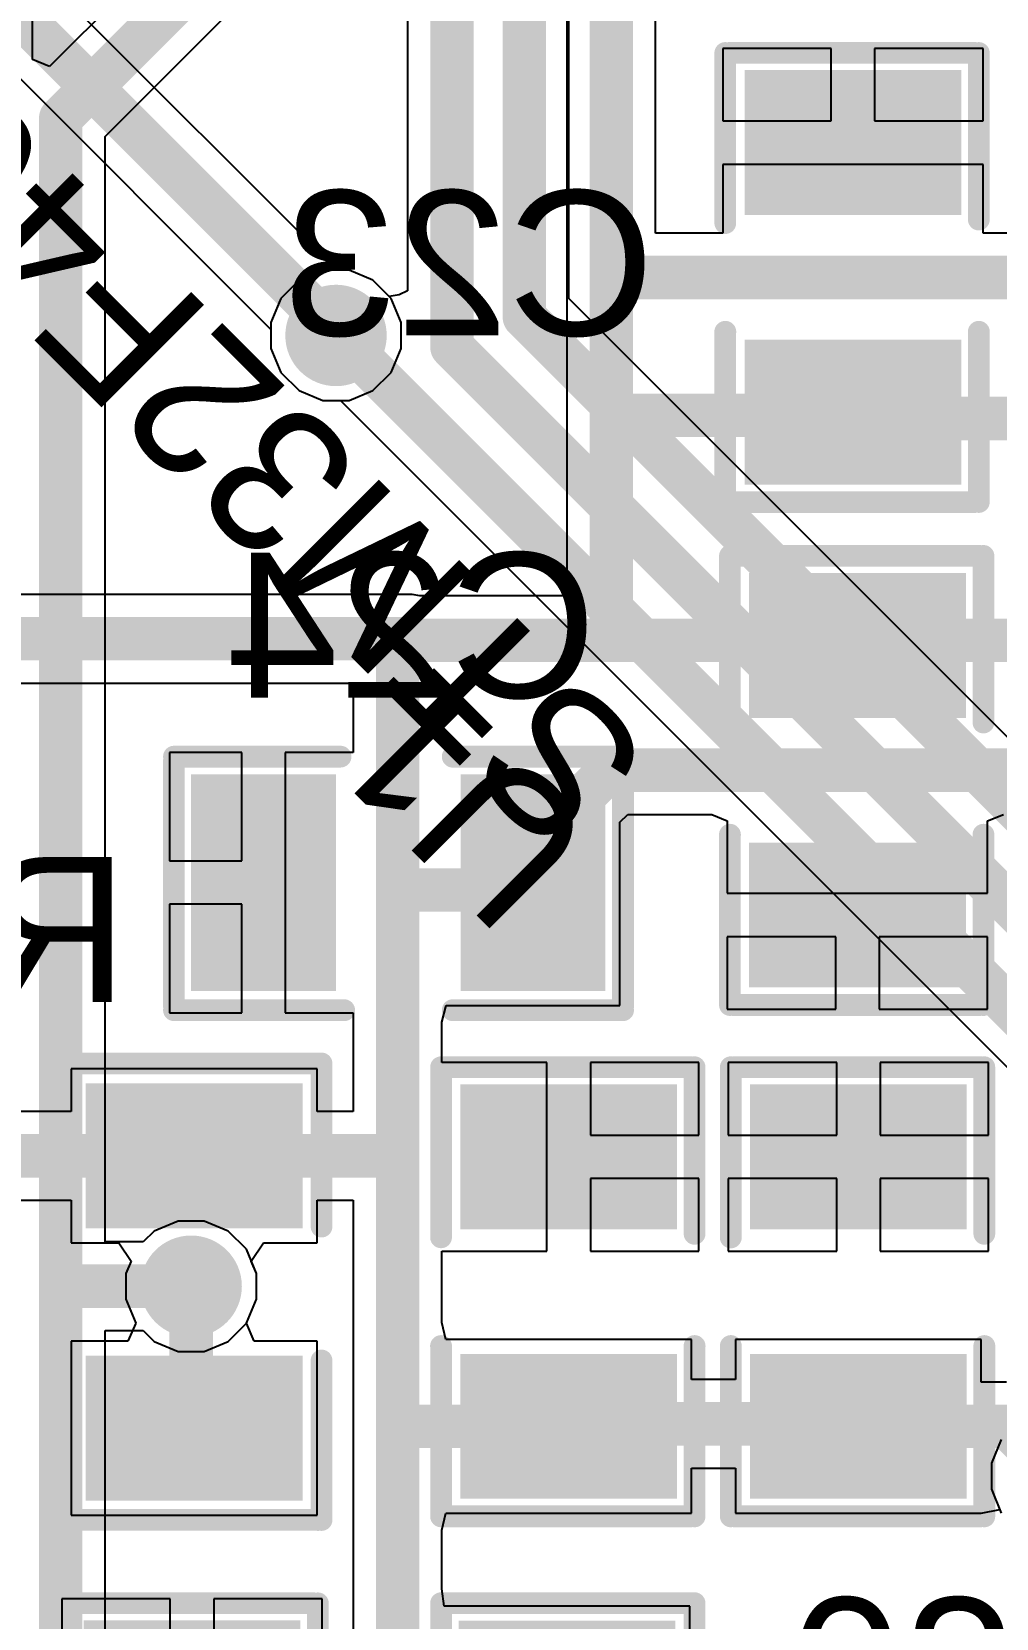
# Model space of a CAD drawing. Header units: millimetres. Extents: x 95 to 305, y 96 to 295.
# Drawn here: x 196.8 to 203.46, y 139.25 to 150.2 of the extents above; entities that cross this region are included whole.
import ezdxf

# ---------------------------------------------------------------- set-up
doc = ezdxf.new("R2010")
doc.units = ezdxf.units.MM
for name, color, linetype in [('BottomLayer', 5, 'Continuous'), ('BottomOverlay', 54, 'Continuous'), ('BottomPaste', 16, 'Continuous'), ('BottomSolder', 6, 'Continuous'), ('Mechanical9', 56, 'Continuous'), ('TopLayer', 1, 'Continuous'), ('TopSolder', 216, 'Continuous'), ('ViaHoleLayer', 16, 'Continuous')]:
    doc.layers.add(name, color=color, linetype=linetype)
doc.styles.add('Arial', font='arial.ttf', dxfattribs={"height": 0.2})

# ---------------------------------------------------------------- blocks, each defined once
blk = doc.blocks.new('RES0805_B_2')
at = {"layer": 'BottomLayer'}
for points in [[(-1.388, 0.719), (-0.488, 0.719), (-0.488, -0.678), (-1.388, -0.678)], [(0.492, 0.719), (1.392, 0.719), (1.392, -0.678), (0.492, -0.678)]]:
    blk.add_hatch(color=5, dxfattribs=at).paths.add_polyline_path(points)
at = {"layer": 'BottomPaste'}
for points in [[(-1.388, 0.719), (-0.488, 0.719), (-0.488, -0.678), (-1.388, -0.678)], [(0.492, 0.719), (1.392, 0.719), (1.392, -0.678), (0.492, -0.678)]]:
    blk.add_hatch(color=16, dxfattribs=at).paths.add_polyline_path(points)
at = {"layer": 'BottomSolder'}
for points in [[(-1.438, 0.769), (-0.438, 0.769), (-0.438, -0.728), (-1.438, -0.728)], [(0.442, 0.769), (1.442, 0.769), (1.442, -0.728), (0.442, -0.728)]]:
    blk.add_hatch(color=6, dxfattribs=at).paths.add_polyline_path(points)
at = {"layer": 'BottomOverlay', "const_width": 0.15}
for points in [[(-0.45, 0.9), (-1.575, 0.9)], [(-1.575, -0.825), (-1.575, 0.875)], [(1.575, 0.9), (0.475, 0.9)], [(1.575, -0.825), (1.575, 0.875)], [(-1.575, -0.85), (-0.475, -0.85)], [(0.475, -0.85), (1.575, -0.85)]]:
    blk.add_lwpolyline(points, dxfattribs=at)
at = {"layer": 'BottomOverlay', "const_width": 0.075}
for points in [[(-1.613, 0.9, 1), (-1.538, 0.9, 1)], [(-1.613, 0.875, 1), (-1.538, 0.875, 1)], [(-0.487, 0.9, 1), (-0.412, 0.9, 1)], [(0.437, 0.9, 1), (0.512, 0.9, 1)], [(1.538, 0.9, 1), (1.613, 0.9, 1)], [(1.538, 0.875, 1), (1.613, 0.875, 1)], [(-1.613, -0.825, 1), (-1.538, -0.825, 1)], [(1.538, -0.825, 1), (1.613, -0.825, 1)], [(-1.613, -0.85, 1), (-1.538, -0.85, 1)], [(-0.513, -0.85, 1), (-0.437, -0.85, 1)], [(0.437, -0.85, 1), (0.512, -0.85, 1)], [(1.538, -0.85, 1), (1.613, -0.85, 1)]]:
    blk.add_lwpolyline(points, format="xyb", close=True, dxfattribs=at)
blk = doc.blocks.new('LQFP100_66')
at = {"layer": 'Mechanical9'}
for s, p in [('U1', (-1.2, 0.155)), ('STM32F407VGT6', (-1.08, -0.495))]:
    blk.add_text(s, height=1, dxfattribs=at).set_placement(p)
blk = doc.blocks.new('CAP0805_B_169')
at = {"layer": 'BottomLayer'}
for points in [[(-1.379, 0.693), (-0.479, 0.693), (-0.479, -0.704), (-1.379, -0.704)], [(0.481, 0.693), (1.381, 0.693), (1.381, -0.704), (0.481, -0.704)]]:
    blk.add_hatch(color=5, dxfattribs=at).paths.add_polyline_path(points)
at = {"layer": 'BottomPaste'}
for points in [[(-1.379, 0.693), (-0.479, 0.693), (-0.479, -0.704), (-1.379, -0.704)], [(0.481, 0.693), (1.381, 0.693), (1.381, -0.704), (0.481, -0.704)]]:
    blk.add_hatch(color=16, dxfattribs=at).paths.add_polyline_path(points)
at = {"layer": 'BottomSolder'}
for points in [[(-1.429, 0.743), (-0.429, 0.743), (-0.429, -0.754), (-1.429, -0.754)], [(0.431, 0.743), (1.431, 0.743), (1.431, -0.754), (0.431, -0.754)]]:
    blk.add_hatch(color=6, dxfattribs=at).paths.add_polyline_path(points)
at = {"layer": 'BottomOverlay', "const_width": 0.15}
for points in [[(-1.55, 0.875), (-0.375, 0.875)], [(-1.55, 0.85), (-1.55, -0.85)], [(0.375, 0.875), (1.55, 0.875)], [(1.55, 0.85), (1.55, -0.85)], [(-1.55, -0.875), (-0.375, -0.875)], [(0.4, -0.875), (1.55, -0.875)]]:
    blk.add_lwpolyline(points, dxfattribs=at)
at = {"layer": 'BottomOverlay', "const_width": 0.075}
for points in [[(-1.588, 0.875, 1), (-1.513, 0.875, 1)], [(-1.588, 0.85, 1), (-1.513, 0.85, 1)], [(-0.413, 0.875, 1), (-0.337, 0.875, 1)], [(0.337, 0.875, 1), (0.413, 0.875, 1)], [(1.512, 0.875, 1), (1.587, 0.875, 1)], [(1.512, 0.85, 1), (1.587, 0.85, 1)], [(-1.588, -0.85, 1), (-1.513, -0.85, 1)], [(-1.588, -0.875, 1), (-1.513, -0.875, 1)], [(-0.413, -0.875, 1), (-0.337, -0.875, 1)], [(0.362, -0.875, 1), (0.437, -0.875, 1)], [(1.512, -0.85, 1), (1.587, -0.85, 1)], [(1.512, -0.875, 1), (1.587, -0.875, 1)]]:
    blk.add_lwpolyline(points, format="xyb", close=True, dxfattribs=at)
blk = doc.blocks.new('CAP0805_B_173')
at = {"layer": 'BottomLayer'}
for points in [[(-1.379, 0.693), (-0.479, 0.693), (-0.479, -0.704), (-1.379, -0.704)], [(0.481, 0.693), (1.381, 0.693), (1.381, -0.704), (0.481, -0.704)]]:
    blk.add_hatch(color=5, dxfattribs=at).paths.add_polyline_path(points)
at = {"layer": 'BottomPaste'}
for points in [[(-1.379, 0.693), (-0.479, 0.693), (-0.479, -0.704), (-1.379, -0.704)], [(0.481, 0.693), (1.381, 0.693), (1.381, -0.704), (0.481, -0.704)]]:
    blk.add_hatch(color=16, dxfattribs=at).paths.add_polyline_path(points)
at = {"layer": 'BottomSolder'}
for points in [[(-1.429, 0.743), (-0.429, 0.743), (-0.429, -0.754), (-1.429, -0.754)], [(0.431, 0.743), (1.431, 0.743), (1.431, -0.754), (0.431, -0.754)]]:
    blk.add_hatch(color=6, dxfattribs=at).paths.add_polyline_path(points)
at = {"layer": 'BottomOverlay', "const_width": 0.15}
for points in [[(-1.55, 0.875), (-0.375, 0.875)], [(-1.55, 0.85), (-1.55, -0.85)], [(0.375, 0.875), (1.55, 0.875)], [(1.55, 0.85), (1.55, -0.85)], [(-1.55, -0.875), (-0.375, -0.875)], [(0.4, -0.875), (1.55, -0.875)]]:
    blk.add_lwpolyline(points, dxfattribs=at)
at = {"layer": 'BottomOverlay', "const_width": 0.075}
for points in [[(-1.588, 0.875, 1), (-1.513, 0.875, 1)], [(-1.588, 0.85, 1), (-1.513, 0.85, 1)], [(-0.413, 0.875, 1), (-0.337, 0.875, 1)], [(0.337, 0.875, 1), (0.413, 0.875, 1)], [(1.512, 0.875, 1), (1.587, 0.875, 1)], [(1.512, 0.85, 1), (1.587, 0.85, 1)], [(-1.588, -0.85, 1), (-1.513, -0.85, 1)], [(-1.588, -0.875, 1), (-1.513, -0.875, 1)], [(-0.413, -0.875, 1), (-0.337, -0.875, 1)], [(0.362, -0.875, 1), (0.437, -0.875, 1)], [(1.512, -0.85, 1), (1.587, -0.85, 1)], [(1.512, -0.875, 1), (1.587, -0.875, 1)]]:
    blk.add_lwpolyline(points, format="xyb", close=True, dxfattribs=at)
blk = doc.blocks.new('CAP0805_B_175')
at = {"layer": 'BottomLayer'}
for points in [[(-1.379, 0.693), (-0.479, 0.693), (-0.479, -0.704), (-1.379, -0.704)], [(0.481, 0.693), (1.381, 0.693), (1.381, -0.704), (0.481, -0.704)]]:
    blk.add_hatch(color=5, dxfattribs=at).paths.add_polyline_path(points)
at = {"layer": 'BottomPaste'}
for points in [[(-1.379, 0.693), (-0.479, 0.693), (-0.479, -0.704), (-1.379, -0.704)], [(0.481, 0.693), (1.381, 0.693), (1.381, -0.704), (0.481, -0.704)]]:
    blk.add_hatch(color=16, dxfattribs=at).paths.add_polyline_path(points)
at = {"layer": 'BottomSolder'}
for points in [[(-1.429, 0.743), (-0.429, 0.743), (-0.429, -0.754), (-1.429, -0.754)], [(0.431, 0.743), (1.431, 0.743), (1.431, -0.754), (0.431, -0.754)]]:
    blk.add_hatch(color=6, dxfattribs=at).paths.add_polyline_path(points)
at = {"layer": 'BottomOverlay', "const_width": 0.15}
for points in [[(-0.375, 0.875), (-1.55, 0.875)], [(-1.55, -0.85), (-1.55, 0.85)], [(1.55, 0.875), (0.375, 0.875)], [(1.55, -0.85), (1.55, 0.85)], [(-0.375, -0.875), (-1.55, -0.875)], [(1.55, -0.875), (0.4, -0.875)]]:
    blk.add_lwpolyline(points, dxfattribs=at)
at = {"layer": 'BottomOverlay', "const_width": 0.075}
for points in [[(-1.588, 0.875, 1), (-1.513, 0.875, 1)], [(-1.588, 0.85, 1), (-1.513, 0.85, 1)], [(-0.413, 0.875, 1), (-0.337, 0.875, 1)], [(0.337, 0.875, 1), (0.413, 0.875, 1)], [(1.512, 0.875, 1), (1.587, 0.875, 1)], [(1.512, 0.85, 1), (1.587, 0.85, 1)], [(-1.588, -0.85, 1), (-1.513, -0.85, 1)], [(-1.588, -0.875, 1), (-1.513, -0.875, 1)], [(-0.413, -0.875, 1), (-0.337, -0.875, 1)], [(0.362, -0.875, 1), (0.437, -0.875, 1)], [(1.512, -0.85, 1), (1.587, -0.85, 1)], [(1.512, -0.875, 1), (1.587, -0.875, 1)]]:
    blk.add_lwpolyline(points, format="xyb", close=True, dxfattribs=at)
blk = doc.blocks.new('CAP0805_B_177')
at = {"layer": 'BottomLayer'}
for points in [[(-1.379, 0.693), (-0.479, 0.693), (-0.479, -0.704), (-1.379, -0.704)], [(0.481, 0.693), (1.381, 0.693), (1.381, -0.704), (0.481, -0.704)]]:
    blk.add_hatch(color=5, dxfattribs=at).paths.add_polyline_path(points)
at = {"layer": 'BottomPaste'}
for points in [[(-1.379, 0.693), (-0.479, 0.693), (-0.479, -0.704), (-1.379, -0.704)], [(0.481, 0.693), (1.381, 0.693), (1.381, -0.704), (0.481, -0.704)]]:
    blk.add_hatch(color=16, dxfattribs=at).paths.add_polyline_path(points)
at = {"layer": 'BottomSolder'}
for points in [[(-1.429, 0.743), (-0.429, 0.743), (-0.429, -0.754), (-1.429, -0.754)], [(0.431, 0.743), (1.431, 0.743), (1.431, -0.754), (0.431, -0.754)]]:
    blk.add_hatch(color=6, dxfattribs=at).paths.add_polyline_path(points)
at = {"layer": 'BottomOverlay', "const_width": 0.15}
for points in [[(-0.375, 0.875), (-1.55, 0.875)], [(-1.55, 0.85), (-1.55, -0.85)], [(1.55, 0.875), (0.375, 0.875)], [(1.55, 0.85), (1.55, -0.85)], [(-0.375, -0.875), (-1.55, -0.875)], [(1.55, -0.875), (0.4, -0.875)]]:
    blk.add_lwpolyline(points, dxfattribs=at)
at = {"layer": 'BottomOverlay', "const_width": 0.075}
for points in [[(-1.588, 0.875, 1), (-1.513, 0.875, 1)], [(-1.588, 0.85, 1), (-1.513, 0.85, 1)], [(-0.413, 0.875, 1), (-0.337, 0.875, 1)], [(0.337, 0.875, 1), (0.413, 0.875, 1)], [(1.512, 0.875, 1), (1.587, 0.875, 1)], [(1.512, 0.85, 1), (1.587, 0.85, 1)], [(-1.588, -0.85, 1), (-1.513, -0.85, 1)], [(-1.588, -0.875, 1), (-1.513, -0.875, 1)], [(-0.413, -0.875, 1), (-0.337, -0.875, 1)], [(0.362, -0.875, 1), (0.437, -0.875, 1)], [(1.512, -0.85, 1), (1.587, -0.85, 1)], [(1.512, -0.875, 1), (1.587, -0.875, 1)]]:
    blk.add_lwpolyline(points, format="xyb", close=True, dxfattribs=at)
blk = doc.blocks.new('CAP0805_B_178')
at = {"layer": 'BottomLayer'}
for points in [[(-1.379, 0.692), (-0.479, 0.692), (-0.479, -0.705), (-1.379, -0.705)], [(0.481, 0.692), (1.381, 0.692), (1.381, -0.705), (0.481, -0.705)]]:
    blk.add_hatch(color=5, dxfattribs=at).paths.add_polyline_path(points)
at = {"layer": 'BottomPaste'}
for points in [[(-1.379, 0.692), (-0.479, 0.692), (-0.479, -0.705), (-1.379, -0.705)], [(0.481, 0.692), (1.381, 0.692), (1.381, -0.705), (0.481, -0.705)]]:
    blk.add_hatch(color=16, dxfattribs=at).paths.add_polyline_path(points)
at = {"layer": 'BottomSolder'}
for points in [[(-1.429, 0.742), (-0.429, 0.742), (-0.429, -0.755), (-1.429, -0.755)], [(0.431, 0.742), (1.431, 0.742), (1.431, -0.755), (0.431, -0.755)]]:
    blk.add_hatch(color=6, dxfattribs=at).paths.add_polyline_path(points)
at = {"layer": 'BottomOverlay', "const_width": 0.15}
for points in [[(-1.55, 0.875), (-0.375, 0.875)], [(-1.55, 0.85), (-1.55, -0.85)], [(0.375, 0.875), (1.55, 0.875)], [(1.55, 0.85), (1.55, -0.85)], [(-1.55, -0.875), (-0.375, -0.875)], [(0.4, -0.875), (1.55, -0.875)]]:
    blk.add_lwpolyline(points, dxfattribs=at)
at = {"layer": 'BottomOverlay', "const_width": 0.075}
for points in [[(-1.587, 0.875, 1), (-1.512, 0.875, 1)], [(-1.587, 0.85, 1), (-1.512, 0.85, 1)], [(-0.413, 0.875, 1), (-0.337, 0.875, 1)], [(0.338, 0.875, 1), (0.413, 0.875, 1)], [(1.512, 0.875, 1), (1.587, 0.875, 1)], [(1.512, 0.85, 1), (1.587, 0.85, 1)], [(-1.587, -0.85, 1), (-1.512, -0.85, 1)], [(-1.587, -0.875, 1), (-1.512, -0.875, 1)], [(-0.413, -0.875, 1), (-0.337, -0.875, 1)], [(0.362, -0.875, 1), (0.437, -0.875, 1)], [(1.512, -0.85, 1), (1.587, -0.85, 1)], [(1.512, -0.875, 1), (1.587, -0.875, 1)]]:
    blk.add_lwpolyline(points, format="xyb", close=True, dxfattribs=at)
blk = doc.blocks.new('CAP0805_B_180')
at = {"layer": 'BottomLayer'}
for points in [[(-1.379, 0.693), (-0.479, 0.693), (-0.479, -0.704), (-1.379, -0.704)], [(0.481, 0.693), (1.381, 0.693), (1.381, -0.704), (0.481, -0.704)]]:
    blk.add_hatch(color=5, dxfattribs=at).paths.add_polyline_path(points)
at = {"layer": 'BottomPaste'}
for points in [[(-1.379, 0.693), (-0.479, 0.693), (-0.479, -0.704), (-1.379, -0.704)], [(0.481, 0.693), (1.381, 0.693), (1.381, -0.704), (0.481, -0.704)]]:
    blk.add_hatch(color=16, dxfattribs=at).paths.add_polyline_path(points)
at = {"layer": 'BottomSolder'}
for points in [[(-1.429, 0.743), (-0.429, 0.743), (-0.429, -0.754), (-1.429, -0.754)], [(0.431, 0.743), (1.431, 0.743), (1.431, -0.754), (0.431, -0.754)]]:
    blk.add_hatch(color=6, dxfattribs=at).paths.add_polyline_path(points)
at = {"layer": 'BottomOverlay', "const_width": 0.15}
for points in [[(-1.55, 0.875), (-0.375, 0.875)], [(-1.55, 0.85), (-1.55, -0.85)], [(1.55, 0.875), (0.375, 0.875)], [(1.55, 0.85), (1.55, -0.85)], [(-1.55, -0.875), (-0.375, -0.875)], [(1.55, -0.875), (0.4, -0.875)]]:
    blk.add_lwpolyline(points, dxfattribs=at)
at = {"layer": 'BottomOverlay', "const_width": 0.075}
for points in [[(-1.588, 0.875, 1), (-1.513, 0.875, 1)], [(-1.588, 0.85, 1), (-1.513, 0.85, 1)], [(-0.413, 0.875, 1), (-0.337, 0.875, 1)], [(0.337, 0.875, 1), (0.413, 0.875, 1)], [(1.512, 0.875, 1), (1.587, 0.875, 1)], [(1.512, 0.85, 1), (1.587, 0.85, 1)], [(-1.588, -0.85, 1), (-1.513, -0.85, 1)], [(-1.588, -0.875, 1), (-1.513, -0.875, 1)], [(-0.413, -0.875, 1), (-0.337, -0.875, 1)], [(0.362, -0.875, 1), (0.437, -0.875, 1)], [(1.512, -0.85, 1), (1.587, -0.85, 1)], [(1.512, -0.875, 1), (1.587, -0.875, 1)]]:
    blk.add_lwpolyline(points, format="xyb", close=True, dxfattribs=at)
blk = doc.blocks.new('CAP0805_B_181')
at = {"layer": 'BottomLayer'}
for points in [[(-1.379, 0.693), (-0.479, 0.693), (-0.479, -0.704), (-1.379, -0.704)], [(0.481, 0.693), (1.381, 0.693), (1.381, -0.704), (0.481, -0.704)]]:
    blk.add_hatch(color=5, dxfattribs=at).paths.add_polyline_path(points)
at = {"layer": 'BottomPaste'}
for points in [[(-1.379, 0.693), (-0.479, 0.693), (-0.479, -0.704), (-1.379, -0.704)], [(0.481, 0.693), (1.381, 0.693), (1.381, -0.704), (0.481, -0.704)]]:
    blk.add_hatch(color=16, dxfattribs=at).paths.add_polyline_path(points)
at = {"layer": 'BottomSolder'}
for points in [[(-1.429, 0.743), (-0.429, 0.743), (-0.429, -0.754), (-1.429, -0.754)], [(0.431, 0.743), (1.431, 0.743), (1.431, -0.754), (0.431, -0.754)]]:
    blk.add_hatch(color=6, dxfattribs=at).paths.add_polyline_path(points)
at = {"layer": 'BottomOverlay', "const_width": 0.15}
for points in [[(-1.55, 0.875), (-0.375, 0.875)], [(-1.55, 0.85), (-1.55, -0.85)], [(1.55, 0.875), (0.375, 0.875)], [(1.55, 0.85), (1.55, -0.85)], [(-1.55, -0.875), (-0.375, -0.875)], [(1.55, -0.875), (0.4, -0.875)]]:
    blk.add_lwpolyline(points, dxfattribs=at)
at = {"layer": 'BottomOverlay', "const_width": 0.075}
for points in [[(-1.588, 0.875, 1), (-1.513, 0.875, 1)], [(-1.588, 0.85, 1), (-1.513, 0.85, 1)], [(-0.413, 0.875, 1), (-0.337, 0.875, 1)], [(0.338, 0.875, 1), (0.413, 0.875, 1)], [(1.512, 0.875, 1), (1.587, 0.875, 1)], [(1.512, 0.85, 1), (1.587, 0.85, 1)], [(-1.588, -0.85, 1), (-1.513, -0.85, 1)], [(-1.588, -0.875, 1), (-1.513, -0.875, 1)], [(-0.413, -0.875, 1), (-0.337, -0.875, 1)], [(0.362, -0.875, 1), (0.437, -0.875, 1)], [(1.512, -0.85, 1), (1.587, -0.85, 1)], [(1.512, -0.875, 1), (1.587, -0.875, 1)]]:
    blk.add_lwpolyline(points, format="xyb", close=True, dxfattribs=at)

msp = doc.modelspace()

# ---------------------------------------------------------------- hatches: boundary and pattern name
at = {"layer": 'BottomLayer'}
h = msp.add_hatch(color=5, dxfattribs=at)
edge = h.paths.add_edge_path()
edge.add_arc((198.9, 148.1), 0.3, 0, 360)
h = msp.add_hatch(color=5, dxfattribs=at)
edge = h.paths.add_edge_path()
edge.add_arc((197.9, 141.538), 0.3, 0, 360)
at = {"layer": 'BottomSolder'}
h = msp.add_hatch(color=6, dxfattribs=at)
edge = h.paths.add_edge_path()
edge.add_arc((198.9, 148.1), 0.35, 0, 360)
h = msp.add_hatch(color=6, dxfattribs=at)
edge = h.paths.add_edge_path()
edge.add_arc((197.9, 141.538), 0.35, 0, 360)
at = {"layer": 'TopLayer'}
h = msp.add_hatch(color=1, dxfattribs=at)
edge = h.paths.add_edge_path()
edge.add_arc((198.9, 148.1), 0.3, 0, 360)
h = msp.add_hatch(color=1, dxfattribs=at)
edge = h.paths.add_edge_path()
edge.add_arc((197.9, 141.538), 0.3, 0, 360)
at = {"layer": 'TopSolder'}
h = msp.add_hatch(color=216, dxfattribs=at)
edge = h.paths.add_edge_path()
edge.add_arc((198.9, 148.1), 0.35, 0, 360)
h = msp.add_hatch(color=216, dxfattribs=at)
edge = h.paths.add_edge_path()
edge.add_arc((197.9, 141.538), 0.35, 0, 360)
at = {"layer": 'ViaHoleLayer'}
h = msp.add_hatch(color=16, dxfattribs=at)
edge = h.paths.add_edge_path()
edge.add_arc((198.9, 148.1), 0.15, 0, 360)
h = msp.add_hatch(color=16, dxfattribs=at)
edge = h.paths.add_edge_path()
edge.add_arc((197.9, 141.538), 0.15, 0, 360)

# ---------------------------------------------------------------- linework, layer by layer
at = {"layer": 'BottomLayer'}
for p, q in [((200.494, 155.369), (200.494, 148.5)), ((201.106, 148.806), (201.106, 155.369)), ((198.907, 148.55), (194.652, 152.806)), ((194.194, 152.398), (198.45, 148.142)), ((202.318, 150.081), (201.57, 150.081)), ((201.57, 150.081), (201.57, 149.581)), ((202.318, 149.581), (202.318, 150.081)), ((203.367, 150.081), (202.618, 150.081)), ((202.618, 150.081), (202.618, 149.581)), ((203.367, 149.581), (203.367, 150.081)), ((201.57, 149.581), (202.318, 149.581)), ((202.618, 149.581), (203.367, 149.581)), ((202.468, 149.281), (201.57, 149.281)), ((201.57, 149.281), (201.57, 148.806)), ((203.367, 149.281), (202.468, 149.281)), ((203.367, 148.806), (203.367, 149.281)), ((201.57, 148.806), (201.106, 148.806)), ((203.677, 148.806), (203.367, 148.806)), ((198.99, 148.55), (198.907, 148.55)), ((199.155, 148.481), (198.99, 148.55)), ((199.281, 148.355), (199.155, 148.481)), ((200.494, 148.5), (200.494, 147.5)), ((199.35, 148.19), (199.281, 148.355)), ((199.35, 148.01), (199.35, 148.19)), ((198.45, 148.142), (198.45, 148.01)), ((198.45, 148.01), (198.519, 147.845)), ((199.281, 147.845), (199.35, 148.01)), ((198.519, 147.845), (198.645, 147.719)), ((199.155, 147.719), (199.281, 147.845)), ((198.645, 147.719), (198.81, 147.65)), ((198.99, 147.65), (199.155, 147.719)), ((198.81, 147.65), (198.99, 147.65)), ((200.494, 147.5), (200.494, 147.5)), ((200.494, 147.5), (200.494, 147.5)), ((200.494, 147.5), (200.494, 146.302)), ((199.425, 146.313), (193.543, 146.313)), ((199.478, 146.302), (199.425, 146.313)), ((199.425, 146.313), (199.425, 146.313)), ((200.494, 146.302), (199.478, 146.302)), ((193.543, 145.701), (199.019, 145.701)), ((199.019, 145.701), (199.019, 145.222)), ((198.25, 145.222), (197.75, 145.222)), ((197.75, 145.222), (197.75, 144.474)), ((198.25, 144.474), (198.25, 145.222)), ((199.019, 145.222), (198.55, 145.222)), ((198.55, 145.222), (198.55, 144.324)), ((200.86, 144.74), (200.914, 144.794)), ((200.914, 144.794), (201.493, 144.794)), ((201.493, 144.794), (201.601, 144.75)), ((203.398, 144.75), (203.507, 144.794)), ((200.86, 143.475), (200.86, 144.74)), ((201.601, 144.75), (201.601, 144.667)), ((201.601, 144.667), (201.601, 144.25)), ((203.398, 144.25), (203.398, 144.75)), ((197.75, 144.474), (198.25, 144.474)), ((198.55, 144.324), (198.55, 143.425)), ((201.601, 144.25), (202.5, 144.25)), ((202.5, 144.25), (203.398, 144.25)), ((198.25, 144.174), (197.75, 144.174)), ((197.75, 144.174), (197.75, 143.425)), ((198.25, 143.425), (198.25, 144.174)), ((202.35, 143.95), (201.601, 143.95)), ((201.601, 143.95), (201.601, 143.45)), ((202.35, 143.45), (202.35, 143.95)), ((203.398, 143.95), (202.65, 143.95)), ((202.65, 143.95), (202.65, 143.45)), ((203.398, 143.45), (203.398, 143.95)), ((199.631, 143.36), (199.66, 143.475)), ((199.66, 143.475), (200.86, 143.475)), ((201.601, 143.45), (202.35, 143.45)), ((202.65, 143.45), (203.398, 143.45)), ((197.75, 143.425), (198.25, 143.425)), ((198.55, 143.425), (199.019, 143.425)), ((199.019, 143.425), (199.019, 142.744)), ((199.631, 143.081), (199.631, 143.36)), ((198.769, 143.038), (197.072, 143.038)), ((197.072, 143.038), (197.072, 142.744)), ((198.769, 142.744), (198.769, 143.038)), ((200.356, 143.081), (199.631, 143.081)), ((200.356, 142.431), (200.356, 143.081)), ((201.404, 143.081), (200.656, 143.081)), ((200.656, 143.081), (200.656, 142.581)), ((201.404, 142.581), (201.404, 143.081)), ((202.356, 143.081), (201.607, 143.081)), ((201.607, 143.081), (201.607, 142.581)), ((202.356, 142.581), (202.356, 143.081)), ((203.404, 143.081), (202.656, 143.081)), ((202.656, 143.081), (202.656, 142.581)), ((203.404, 142.581), (203.404, 143.081)), ((197.072, 142.744), (196.269, 142.744)), ((199.019, 142.744), (198.769, 142.744)), ((200.656, 142.581), (201.404, 142.581)), ((201.607, 142.581), (202.356, 142.581)), ((202.656, 142.581), (203.404, 142.581)), ((200.356, 141.781), (200.356, 142.431)), ((201.404, 142.281), (200.656, 142.281)), ((200.656, 142.281), (200.656, 141.781)), ((201.404, 141.781), (201.404, 142.281)), ((202.356, 142.281), (201.607, 142.281)), ((201.607, 142.281), (201.607, 141.781)), ((202.356, 141.781), (202.356, 142.281)), ((203.404, 142.281), (202.656, 142.281)), ((202.656, 142.281), (202.656, 141.781)), ((203.404, 141.781), (203.404, 142.281)), ((196.269, 142.132), (197.072, 142.132)), ((197.072, 142.132), (197.072, 141.838)), ((198.769, 141.838), (198.769, 142.132)), ((198.769, 142.132), (199.019, 142.132)), ((199.019, 142.132), (199.019, 140.6)), ((197.072, 141.838), (197.4, 141.838)), ((197.4, 141.838), (197.485, 141.711)), ((198.315, 141.711), (198.4, 141.838)), ((198.4, 141.838), (198.769, 141.838)), ((197.485, 141.711), (197.45, 141.627)), ((198.35, 141.627), (198.315, 141.711)), ((199.631, 141.287), (199.631, 141.781)), ((199.631, 141.781), (200.356, 141.781)), ((200.656, 141.781), (201.404, 141.781)), ((201.607, 141.781), (202.356, 141.781)), ((202.656, 141.781), (203.404, 141.781)), ((197.45, 141.627), (197.45, 141.448)), ((198.35, 141.448), (198.35, 141.627)), ((197.45, 141.448), (197.519, 141.283)), ((198.281, 141.283), (198.35, 141.448)), ((197.519, 141.283), (197.464, 141.158)), ((198.336, 141.158), (198.281, 141.283)), ((199.658, 141.171), (199.631, 141.287)), ((197.464, 141.158), (197.072, 141.158)), ((197.072, 141.158), (197.072, 139.958)), ((198.769, 141.158), (198.336, 141.158)), ((198.769, 139.958), (198.769, 141.158)), ((201.354, 141.171), (199.658, 141.171)), ((201.354, 140.894), (201.354, 141.171)), ((203.354, 141.171), (201.657, 141.171)), ((201.657, 141.171), (201.657, 140.894)), ((203.354, 140.877), (203.354, 141.171)), ((201.657, 140.894), (201.354, 140.894)), ((203.529, 140.877), (203.354, 140.877)), ((199.019, 140.6), (199.019, 140.6)), ((199.019, 140.6), (199.019, 140.6)), ((199.019, 140.6), (199.019, 138.7)), ((201.354, 139.971), (201.354, 140.282)), ((201.354, 140.282), (201.657, 140.282)), ((201.657, 140.282), (201.657, 139.971)), ((197.072, 139.958), (198.769, 139.958)), ((199.631, 139.855), (199.658, 139.971)), ((199.658, 139.971), (201.354, 139.971)), ((201.657, 139.971), (203.354, 139.971)), ((203.354, 139.971), (203.481, 139.997)), ((203.354, 139.971), (203.354, 139.971)), ((199.631, 139.45), (199.631, 139.855)), ((199.646, 139.329), (199.631, 139.45)), ((197.756, 139.381), (197.008, 139.381)), ((197.008, 139.381), (197.008, 138.881)), ((197.756, 138.881), (197.756, 139.381)), ((198.804, 139.381), (198.056, 139.381)), ((198.056, 139.381), (198.056, 138.881)), ((198.804, 138.881), (198.804, 139.381)), ((201.343, 139.329), (199.646, 139.329)), ((201.343, 138.906), (201.343, 139.329))]:
    msp.add_line(p, q, dxfattribs=at)
at = {"layer": 'BottomLayer', "const_width": 0.3}
for points in [[(200.8, 148.5), (200.8, 155.7)], [(194.202, 152.823), (198.9, 148.125)], [(200.8, 147.5), (200.8, 148.5)], [(200.8, 148.5), (205.662, 148.5)], [(198.9, 148.1), (198.9, 148.125)], [(200.8, 147.5), (200.848, 147.548)], [(200.8, 145.996), (200.8, 147.5)], [(200.848, 147.548), (202.668, 147.548)], [(202.668, 147.548), (202.689, 147.527)], [(202.689, 147.527), (205.024, 147.527)], [(192.716, 146.007), (199.425, 146.007)], [(199.325, 144.272), (199.325, 146.007)], [(199.425, 146.007), (199.436, 145.996)], [(199.436, 145.996), (200.8, 145.996)], [(200.8, 145.996), (202.464, 145.996)], [(202.464, 145.996), (202.5, 145.96)], [(202.606, 145.96), (202.642, 145.996)], [(202.642, 145.996), (204.536, 145.996)], [(200.26, 144.572), (200.788, 145.1)], [(200.788, 145.1), (205.424, 145.1)], [(200.26, 144.324), (200.26, 144.572)], [(200.208, 144.272), (200.26, 144.324)], [(199.325, 142.5), (199.325, 144.272)], [(199.325, 144.272), (200.208, 144.272)], [(195.42, 142.438), (197.92, 142.438)], [(197.92, 142.438), (199.263, 142.438)], [(199.263, 142.438), (199.325, 142.5)], [(199.325, 140.6), (199.325, 142.5)], [(197.9, 141.538), (197.9, 141.638)], [(197.9, 140.678), (197.9, 141.538)], [(197.9, 140.678), (197.92, 140.658)], [(199.325, 138.7), (199.325, 140.6)], [(199.325, 140.6), (199.354, 140.571)], [(199.354, 140.571), (200.506, 140.571)], [(200.506, 140.571), (200.523, 140.588)], [(200.523, 140.588), (202.489, 140.588)], [(202.489, 140.588), (202.506, 140.571)], [(202.506, 140.571), (203.529, 140.571)], [(203.529, 140.571), (203.874, 140.226)]]:
    msp.add_lwpolyline(points, dxfattribs=at)
at = {"layer": 'BottomLayer', "const_width": 0.15}
for points in [[(200.725, 148.5, 1), (200.875, 148.5, 1)], [(200.725, 148.5, 1), (200.875, 148.5, 1)], [(200.725, 148.5, 1), (200.875, 148.5, 1)], [(198.825, 148.125, 1), (198.975, 148.125, 1)], [(198.825, 148.125, 1), (198.975, 148.125, 1)], [(198.825, 148.1, 1), (198.975, 148.1, 1)], [(200.725, 147.5, 1), (200.875, 147.5, 1)], [(200.725, 147.5, 1), (200.875, 147.5, 1)], [(200.725, 147.5, 1), (200.875, 147.5, 1)], [(200.773, 147.548, 1), (200.923, 147.548, 1)], [(200.773, 147.548, 1), (200.923, 147.548, 1)], [(202.593, 147.548, 1), (202.743, 147.548, 1)], [(202.593, 147.548, 1), (202.743, 147.548, 1)], [(202.614, 147.527, 1), (202.764, 147.527, 1)], [(202.614, 147.527, 1), (202.764, 147.527, 1)], [(199.25, 146.007, 1), (199.4, 146.007, 1)], [(199.35, 146.007, 1), (199.5, 146.007, 1)], [(199.35, 146.007, 1), (199.5, 146.007, 1)], [(199.361, 145.996, 1), (199.511, 145.996, 1)], [(199.361, 145.996, 1), (199.511, 145.996, 1)], [(200.725, 145.996, 1), (200.875, 145.996, 1)], [(200.725, 145.996, 1), (200.875, 145.996, 1)], [(200.725, 145.996, 1), (200.875, 145.996, 1)], [(202.389, 145.996, 1), (202.539, 145.996, 1)], [(202.389, 145.996, 1), (202.539, 145.996, 1)], [(202.425, 145.96, 1), (202.575, 145.96, 1)], [(202.531, 145.96, 1), (202.681, 145.96, 1)], [(202.567, 145.996, 1), (202.717, 145.996, 1)], [(202.567, 145.996, 1), (202.717, 145.996, 1)], [(200.713, 145.1, 1), (200.863, 145.1, 1)], [(200.713, 145.1, 1), (200.863, 145.1, 1)], [(200.185, 144.572, 1), (200.335, 144.572, 1)], [(200.185, 144.572, 1), (200.335, 144.572, 1)], [(200.185, 144.324, 1), (200.335, 144.324, 1)], [(200.185, 144.324, 1), (200.335, 144.324, 1)], [(199.25, 144.272, 1), (199.4, 144.272, 1)], [(199.25, 144.272, 1), (199.4, 144.272, 1)], [(199.25, 144.272, 1), (199.4, 144.272, 1)], [(200.133, 144.272, 1), (200.283, 144.272, 1)], [(200.133, 144.272, 1), (200.283, 144.272, 1)], [(197.845, 142.438, 1), (197.995, 142.438, 1)], [(197.845, 142.438, 1), (197.995, 142.438, 1)], [(199.188, 142.438, 1), (199.338, 142.438, 1)], [(199.188, 142.438, 1), (199.338, 142.438, 1)], [(199.25, 142.5, 1), (199.4, 142.5, 1)], [(199.25, 142.5, 1), (199.4, 142.5, 1)], [(199.25, 142.5, 1), (199.4, 142.5, 1)], [(197.825, 141.638, 1), (197.975, 141.638, 1)], [(197.825, 141.538, 1), (197.975, 141.538, 1)], [(197.825, 141.538, 1), (197.975, 141.538, 1)], [(197.825, 140.678, 1), (197.975, 140.678, 1)], [(197.825, 140.678, 1), (197.975, 140.678, 1)], [(197.845, 140.658, 1), (197.995, 140.658, 1)], [(199.25, 140.6, 1), (199.4, 140.6, 1)], [(199.25, 140.6, 1), (199.4, 140.6, 1)], [(199.25, 140.6, 1), (199.4, 140.6, 1)], [(199.279, 140.571, 1), (199.429, 140.571, 1)], [(199.279, 140.571, 1), (199.429, 140.571, 1)], [(200.431, 140.571, 1), (200.581, 140.571, 1)], [(200.431, 140.571, 1), (200.581, 140.571, 1)], [(200.448, 140.588, 1), (200.598, 140.588, 1)], [(200.448, 140.588, 1), (200.598, 140.588, 1)], [(202.414, 140.588, 1), (202.564, 140.588, 1)], [(202.414, 140.588, 1), (202.564, 140.588, 1)], [(202.431, 140.571, 1), (202.581, 140.571, 1)], [(202.431, 140.571, 1), (202.581, 140.571, 1)], [(203.454, 140.571, 1), (203.604, 140.571, 1)], [(203.454, 140.571, 1), (203.604, 140.571, 1)]]:
    msp.add_lwpolyline(points, format="xyb", close=True, dxfattribs=at)
at = {"layer": 'TopLayer'}
for p, q in [((200.506, 148.355), (200.506, 154.828)), ((198.55, 151.583), (196.923, 149.956)), ((197.306, 149.473), (198.983, 151.15)), ((199.394, 151.178), (199.394, 148.408)), ((196.806, 150.004), (196.806, 150.373)), ((196.923, 149.956), (196.806, 150.004)), ((197.306, 141.844), (197.306, 149.473)), ((198.645, 148.481), (198.519, 148.355)), ((198.81, 148.55), (198.645, 148.481)), ((198.99, 148.55), (198.81, 148.55)), ((199.155, 148.481), (198.99, 148.55)), ((199.267, 148.369), (199.155, 148.481)), ((199.335, 148.38), (199.267, 148.369)), ((199.394, 148.408), (199.335, 148.38)), ((198.519, 148.355), (198.45, 148.19)), ((206.58, 142.281), (200.506, 148.355)), ((198.45, 148.19), (198.45, 148.01)), ((198.45, 148.01), (198.519, 147.845)), ((198.519, 147.845), (198.645, 147.719)), ((198.645, 147.719), (198.81, 147.65)), ((198.81, 147.65), (198.932, 147.65)), ((198.932, 147.65), (205.441, 141.141)), ((197.645, 141.919), (197.569, 141.844)), ((197.81, 141.988), (197.645, 141.919)), ((197.99, 141.988), (197.81, 141.988)), ((198.155, 141.919), (197.99, 141.988)), ((198.281, 141.793), (198.155, 141.919)), ((197.569, 141.844), (197.306, 141.844)), ((198.35, 141.627), (198.281, 141.793)), ((198.35, 141.448), (198.35, 141.627)), ((198.281, 141.283), (198.35, 141.448)), ((198.155, 141.156), (198.281, 141.283)), ((197.306, 139.064), (197.306, 141.232)), ((197.306, 141.232), (197.569, 141.232)), ((197.569, 141.232), (197.645, 141.156)), ((197.645, 141.156), (197.81, 141.088)), ((197.99, 141.088), (198.155, 141.156)), ((197.81, 141.088), (197.99, 141.088)), ((203.492, 140.481), (203.424, 140.316)), ((203.424, 140.316), (203.424, 140.137)), ((203.424, 140.137), (203.492, 139.971))]:
    msp.add_line(p, q, dxfattribs=at)
at = {"layer": 'TopLayer', "const_width": 0.3}
for points in [[(200.2, 148.228), (200.2, 155.6)], [(199.7, 148.021), (199.7, 155.4)], [(197, 149.6), (199, 151.6)], [(197, 141.538), (197, 149.6)], [(200.2, 148.228), (206.894, 141.534)], [(198.9, 148.1), (198.914, 148.1)], [(198.914, 148.1), (206.187, 140.827)], [(199.7, 148.021), (206.541, 141.181)], [(197, 141.538), (197.9, 141.538)], [(197, 139.064), (197, 141.538)]]:
    msp.add_lwpolyline(points, dxfattribs=at)
at = {"layer": 'TopLayer', "const_width": 0.15}
for points in [[(196.925, 149.6, 1), (197.075, 149.6, 1)], [(196.925, 149.6, 1), (197.075, 149.6, 1)], [(200.125, 148.228, 1), (200.275, 148.228, 1)], [(200.125, 148.228, 1), (200.275, 148.228, 1)], [(198.825, 148.1, 1), (198.975, 148.1, 1)], [(198.839, 148.1, 1), (198.989, 148.1, 1)], [(198.839, 148.1, 1), (198.989, 148.1, 1)], [(199.625, 148.021, 1), (199.775, 148.021, 1)], [(199.625, 148.021, 1), (199.775, 148.021, 1)], [(196.925, 141.538, 1), (197.075, 141.538, 1)], [(196.925, 141.538, 1), (197.075, 141.538, 1)], [(196.925, 141.538, 1), (197.075, 141.538, 1)], [(197.825, 141.538, 1), (197.975, 141.538, 1)]]:
    msp.add_lwpolyline(points, format="xyb", close=True, dxfattribs=at)

# ---------------------------------------------------------------- block references
for name, p, rotation in [('LQFP100_66', (200, 145.6), 135), ('CAP0805_B_178', (202.462, 148.5), 90), ('CAP0805_B_169', (202.494, 145.029), 90), ('CAP0805_B_177', (199.331, 144.318), 180), ('RES0805_B_2', (197.9, 141.5), 270), ('CAP0805_B_181', (200.5, 141.5), 90), ('CAP0805_B_180', (202.5, 141.5), 90), ('CAP0805_B_173', (197.9, 137.8), 90), ('CAP0805_B_175', (200.5, 137.8), 270)]:
    msp.add_blockref(name, p, dxfattribs=dict(rotation=rotation))

# ---------------------------------------------------------------- texts
at = {"layer": 'BottomOverlay', "style": 'Arial', "text_generation_flag": 2}
for s, p in [('C23', (201.1, 148.1)), ('C24', (200.7, 145.6)), ('R31', (197.466, 143.5)), ('C20', (204.596, 138.388))]:
    msp.add_text(s, height=1, dxfattribs=at).set_placement(p)

doc.saveas('drawing.dxf')
